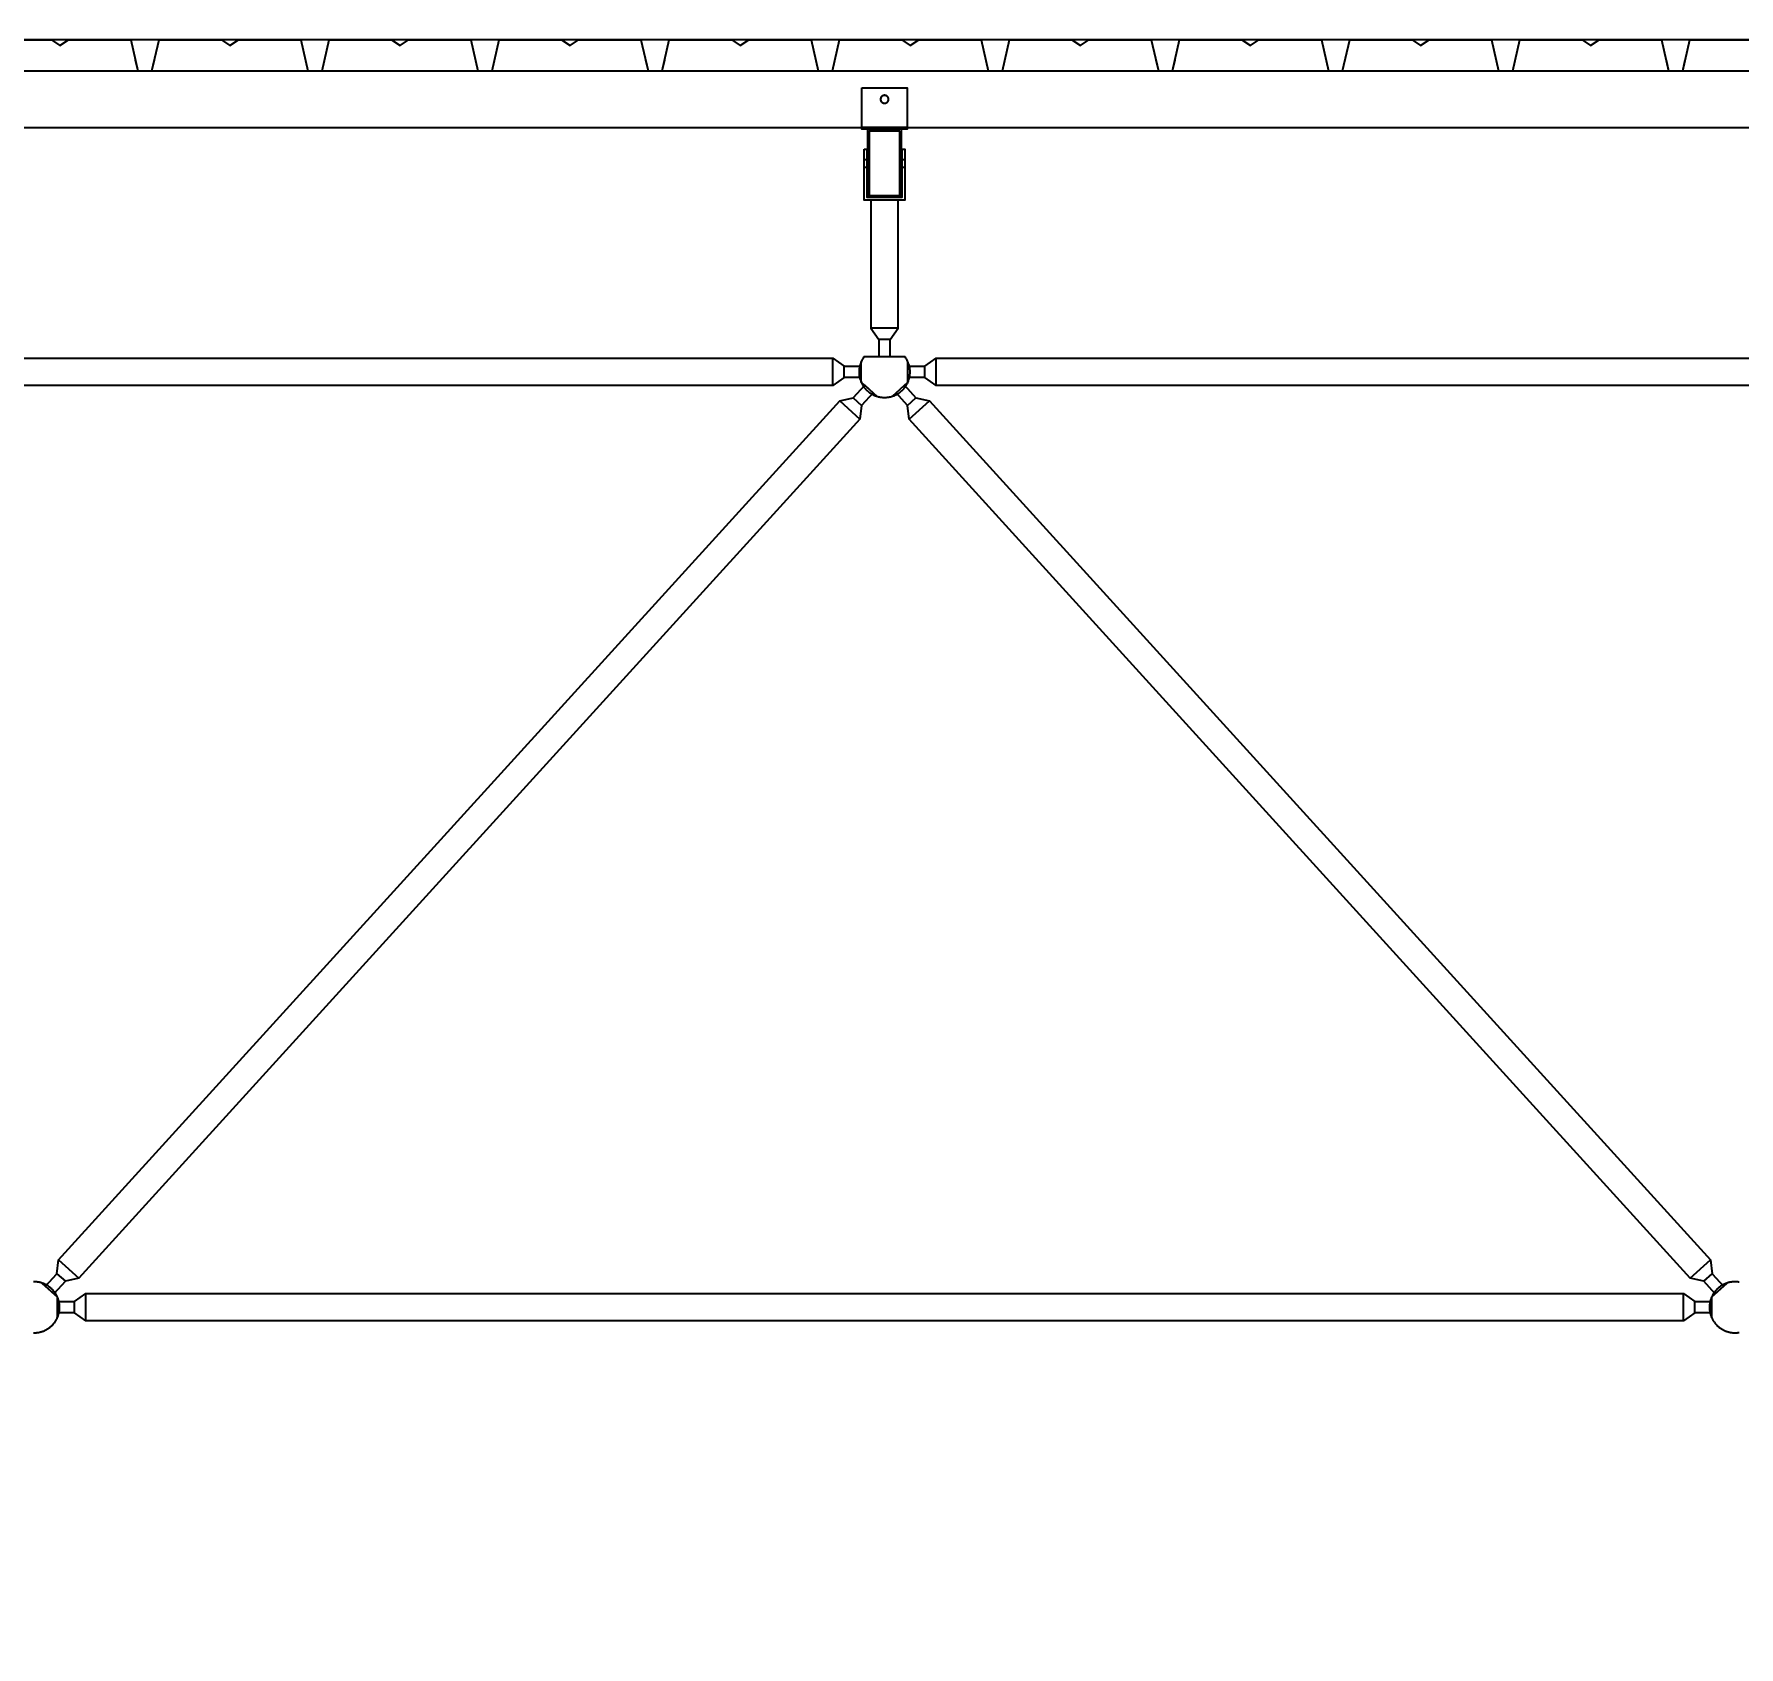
# Model space of a CAD drawing. Header units: centimetres. Extents: x 77182 to 116086, y 20619 to 33555.
# Drawn here: x 97064.7 to 97365.4, y 22503.5 to 22788 of the extents above; entities that cross this region are included whole.
import ezdxf

# ---------------------------------------------------------------- set-up
doc = ezdxf.new("R2010")
doc.units = ezdxf.units.CM
doc.header["$LTSCALE"] = 100
for name, color, linetype in [('A-ANNO-DIMS', 187, 'Continuous'), ('A-ELEV-02', 253, 'Continuous'), ('A-WALL-INSL', 249, 'Continuous'), ('A-WALL-SNWPNL', 200, 'Continuous'), ('S-STEL', 3, 'Continuous')]:
    doc.layers.add(name, color=color, linetype=linetype)
doc.styles.add('Fields_100', font='act_simplex.shx', dxfattribs={"width": 0.8, "height": 20})
doc.dimstyles.new('FIELDS_100', dxfattribs={"dimscale": 0, "dimtxt": 20, "dimasz": 5, "dimexe": 5, "dimexo": 5, "dimgap": 5, "dimtad": 0, "dimdec": 0, "dimzin": 0, "dimdsep": 46, "dimtxsty": 'Fields_100', "dimblk": 'DOT', "dimcen": 0.09, "dimclrt": 50, "dimadec": 0, "dimazin": 0, "dimtfac": 1, "dimtdec": 0, "dimtix": 1, "dimtofl": 0, "dimtmove": 1, "dimatfit": 3, "dimfxl": 5, "dimfxlon": 1, "dimtolj": 1, "dimtzin": 0, "dimarcsym": 0})

# ---------------------------------------------------------------- blocks, each defined once
blk = doc.blocks.new('_Dot')
at = {"color": 0, "linetype": 'ByBlock', "lineweight": -2}
blk.add_line((-0.5, 0), (-1, 0), dxfattribs=at)
at = {"color": 0, "linetype": 'ByBlock', "const_width": 0.5}
blk.add_lwpolyline([(-0.25, 0, 1), (0.25, 0, 1)], format="xyb", close=True, dxfattribs=at)
blk = doc.blocks.new('*D13')
at = {"layer": 'A-ANNO-DIMS', "color": 0, "lineweight": -2, "transparency": 16777216}
for p, q in [((95864.7, 23343.48), (95864.7, 23353.48)), ((97664.7, 23343.48), (97664.7, 23353.48)), ((95869.7, 23348.48), (96733.03, 23348.48)), ((97659.7, 23348.48), (96796.36, 23348.48))]:
    blk.add_line(p, q, dxfattribs=at)
at = {"layer": 'DEFPOINTS', "color": 0, "transparency": 16777216}
for p in [(97664.7, 23348.48), (95864.7, 22503.48), (97664.7, 22503.48)]:
    blk.add_point(p, dxfattribs=at)
at = {"layer": 'A-ANNO-DIMS', "color": 0, "lineweight": -2, "transparency": 16777216, "xscale": 5, "yscale": 5, "zscale": 5, "rotation": 180}
blk.add_blockref('_Dot', (95864.7, 23348.48), dxfattribs=at)
at = {"layer": 'A-ANNO-DIMS', "color": 0, "lineweight": -2, "transparency": 16777216, "xscale": 5, "yscale": 5, "zscale": 5}
blk.add_blockref('_Dot', (97664.7, 23348.48), dxfattribs=at)
at = {"layer": 'A-ANNO-DIMS', "color": 50, "transparency": 16777216, "insert": (96764.7, 23348.48), "char_height": 20, "attachment_point": 5, "style": 'Fields_100'}
blk.add_mtext('\\A1;1800', dxfattribs=at)

msp = doc.modelspace()

# ---------------------------------------------------------------- linework, layer by layer
at = {"layer": 'A-ELEV-02'}
for points in [[(94012.2, 22781.49), (103009.7, 22781.49)], [(94012.2, 22771.49), (103009.7, 22771.49)], [(97218.7, 22771.49), (97210.7, 22771.49)], [(97211.1, 22765.89), (97211.6, 22765.89)], [(97217.8, 22765.89), (97218.3, 22765.89)], [(97211.1, 22764.49), (97211.6, 22764.49)], [(97217.8, 22764.49), (97218.3, 22764.49)], [(97212.28, 22758.69), (97212.28, 22736.09), (97213.7, 22734.09), (97213.7, 22731.09)], [(97215.7, 22731.09), (97215.7, 22734.09), (97217.11, 22736.09), (97217.11, 22758.69)], [(97217.11, 22736.09), (97212.28, 22736.09)], [(97215.7, 22734.09), (97213.7, 22734.09)], [(96918.8, 22729.39), (96921.8, 22729.39), (96923.8, 22730.8), (97205.6, 22730.8), (97207.6, 22729.39), (97210.6, 22729.39)], [(97205.6, 22725.97), (97205.6, 22730.8)], [(97207.6, 22727.39), (97207.6, 22729.39)], [(97211.1, 22731.09), (97211.01, 22730.97), (97210.93, 22730.84), (97210.85, 22730.71), (97210.77, 22730.58), (97210.7, 22730.45), (97210.63, 22730.31), (97210.56, 22730.17), (97210.51, 22730.02), (97210.45, 22729.88), (97210.43, 22729.8), (97210.4, 22729.73), (97210.38, 22729.65), (97210.36, 22729.57), (97210.34, 22729.5), (97210.32, 22729.42), (97210.3, 22729.34), (97210.28, 22729.26), (97210.27, 22729.19), (97210.26, 22729.11), (97210.24, 22729.03), (97210.23, 22728.95), (97210.22, 22728.87), (97210.22, 22728.79), (97210.21, 22728.71), (97210.2, 22728.63), (97210.2, 22728.55), (97210.2, 22728.47), (97210.2, 22728.39), (97210.2, 22728.31), (97210.2, 22728.23), (97210.2, 22728.15), (97210.21, 22728.07), (97210.21, 22727.99), (97210.22, 22727.92), (97210.23, 22727.84), (97210.24, 22727.76), (97210.25, 22727.68), (97210.28, 22727.53), (97210.31, 22727.37), (97210.35, 22727.22), (97210.39, 22727.07), (97210.44, 22726.93), (97210.49, 22726.79), (97210.55, 22726.65), (97210.61, 22726.51), (97210.67, 22726.37), (97210.74, 22726.24), (97210.81, 22726.11), (97210.89, 22725.98), (97210.98, 22725.86), (97211.07, 22725.73), (97211.16, 22725.61), (97211.26, 22725.49), (97211.36, 22725.37), (97211.47, 22725.25), (97211.52, 22725.2), (97211.58, 22725.14), (97211.64, 22725.09), (97211.69, 22725.04), (97211.75, 22724.98), (97211.81, 22724.93), (97211.88, 22724.88), (97211.94, 22724.83), (97212, 22724.78), (97212.07, 22724.74), (97212.13, 22724.69), (97212.2, 22724.65), (97212.26, 22724.6), (97212.33, 22724.56), (97212.4, 22724.52), (97212.47, 22724.48), (97212.54, 22724.44), (97212.61, 22724.4), (97212.68, 22724.36), (97212.75, 22724.33), (97212.82, 22724.3), (97212.9, 22724.26), (97212.97, 22724.23), (97213.04, 22724.2), (97213.12, 22724.17), (97213.19, 22724.15), (97213.27, 22724.12), (97213.34, 22724.1), (97213.49, 22724.05), (97213.64, 22724.01), (97213.79, 22723.98), (97213.95, 22723.95), (97214.1, 22723.93), (97214.25, 22723.91), (97214.4, 22723.9), (97214.55, 22723.89), (97214.7, 22723.89), (97214.85, 22723.89), (97215, 22723.9), (97215.15, 22723.91), (97215.3, 22723.93), (97215.45, 22723.95), (97215.6, 22723.98), (97215.75, 22724.01), (97215.9, 22724.05), (97216.05, 22724.1), (97216.13, 22724.12), (97216.2, 22724.15), (97216.28, 22724.17), (97216.35, 22724.2), (97216.43, 22724.23), (97216.5, 22724.26), (97216.57, 22724.3), (97216.64, 22724.33), (97216.71, 22724.36), (97216.79, 22724.4), (97216.86, 22724.44), (97216.93, 22724.48), (97216.99, 22724.52), (97217.06, 22724.56), (97217.13, 22724.6), (97217.2, 22724.65), (97217.26, 22724.69), (97217.33, 22724.74), (97217.39, 22724.78), (97217.46, 22724.83), (97217.52, 22724.88), (97217.58, 22724.93), (97217.64, 22724.98), (97217.7, 22725.04), (97217.76, 22725.09), (97217.82, 22725.14), (97217.87, 22725.2), (97217.93, 22725.25), (97218.04, 22725.37), (97218.14, 22725.49), (97218.24, 22725.61), (97218.33, 22725.73), (97218.42, 22725.86), (97218.5, 22725.98), (97218.58, 22726.11), (97218.65, 22726.24), (97218.72, 22726.37), (97218.79, 22726.51), (97218.85, 22726.65), (97218.9, 22726.79), (97218.95, 22726.93), (97219, 22727.07), (97219.04, 22727.22), (97219.08, 22727.37), (97219.11, 22727.53), (97219.14, 22727.68), (97219.15, 22727.76), (97219.16, 22727.84), (97219.17, 22727.92), (97219.18, 22727.99), (97219.19, 22728.07), (97219.19, 22728.15), (97219.19, 22728.23), (97219.2, 22728.31), (97219.2, 22728.39), (97219.2, 22728.47), (97219.19, 22728.55), (97219.19, 22728.63), (97219.19, 22728.71), (97219.18, 22728.79), (97219.17, 22728.87), (97219.16, 22728.95), (97219.15, 22729.03), (97219.14, 22729.11), (97219.13, 22729.19), (97219.11, 22729.26), (97219.09, 22729.34), (97219.08, 22729.42), (97219.06, 22729.5), (97219.04, 22729.57), (97219.02, 22729.65), (97218.99, 22729.73), (97218.97, 22729.8), (97218.94, 22729.88), (97218.89, 22730.02), (97218.83, 22730.17), (97218.77, 22730.31), (97218.7, 22730.45), (97218.63, 22730.58), (97218.55, 22730.71), (97218.47, 22730.84), (97218.38, 22730.97), (97218.3, 22731.09)], [(97210.6, 22726.53), (97210.6, 22730.24)], [(97211.1, 22731.09), (97218.3, 22731.09)], [(97218.8, 22729.39), (97221.8, 22729.39), (97223.8, 22730.8), (97505.6, 22730.8), (97507.6, 22729.39), (97510.6, 22729.39)], [(97218.8, 22726.53), (97218.8, 22730.24)], [(97221.8, 22727.39), (97221.8, 22729.39)], [(97223.8, 22725.97), (97223.8, 22730.8)], [(97210.6, 22727.39), (97207.6, 22727.39), (97205.6, 22725.97), (96923.8, 22725.97), (96921.8, 22727.39), (96918.8, 22727.39)], [(97210.57, 22726.6), (97213.31, 22724.11)], [(97216.08, 22724.11), (97218.83, 22726.6)], [(97510.6, 22727.39), (97507.6, 22727.39), (97505.6, 22725.97), (97223.8, 22725.97), (97221.8, 22727.39), (97218.8, 22727.39)], [(97209.18, 22723.81), (97210.66, 22722.46)], [(97218.73, 22722.46), (97220.21, 22723.81)], [(97206.79, 22723.28), (97210.36, 22720.03)], [(97219.03, 22720.03), (97222.61, 22723.28)], [(97069.03, 22571.74), (97072.61, 22568.5)], [(97356.79, 22568.5), (97360.36, 22571.74)], [(97064.6, 22558.89), (97064.7, 22558.89), (97064.8, 22558.89), (97064.9, 22558.89), (97065, 22558.9), (97065.1, 22558.9), (97065.2, 22558.92), (97065.31, 22558.93), (97065.41, 22558.94), (97065.52, 22558.96), (97065.62, 22558.98), (97065.73, 22559.01), (97065.83, 22559.03), (97065.94, 22559.06), (97066.04, 22559.09), (97066.15, 22559.13), (97066.25, 22559.16), (97066.35, 22559.2), (97066.46, 22559.25), (97066.56, 22559.29), (97066.66, 22559.34), (97066.76, 22559.39), (97066.86, 22559.44), (97066.96, 22559.5), (97067.06, 22559.56), (97067.16, 22559.62), (97067.26, 22559.68), (97067.35, 22559.75), (97067.44, 22559.82), (97067.53, 22559.89), (97067.62, 22559.97), (97067.71, 22560.04), (97067.8, 22560.12), (97067.88, 22560.2), (97067.96, 22560.29), (97068.04, 22560.37), (97068.12, 22560.46), (97068.19, 22560.55), (97068.26, 22560.64), (97068.33, 22560.73), (97068.4, 22560.83), (97068.46, 22560.92), (97068.53, 22561.02), (97068.58, 22561.12), (97068.64, 22561.22), (97068.69, 22561.32), (97068.75, 22561.42), (97068.79, 22561.52), (97068.84, 22561.63), (97068.88, 22561.73), (97068.92, 22561.83), (97068.96, 22561.94), (97068.99, 22562.04), (97069.02, 22562.15), (97069.05, 22562.25), (97069.08, 22562.36), (97069.1, 22562.46), (97069.12, 22562.57), (97069.14, 22562.67), (97069.16, 22562.78), (97069.17, 22562.88), (97069.18, 22562.98), (97069.19, 22563.08), (97069.19, 22563.19), (97069.2, 22563.29), (97069.2, 22563.39), (97069.2, 22563.49), (97069.19, 22563.59), (97069.19, 22563.69), (97069.18, 22563.79), (97069.17, 22563.89), (97069.16, 22564), (97069.14, 22564.1), (97069.12, 22564.21), (97069.1, 22564.31), (97069.08, 22564.41), (97069.05, 22564.52), (97069.02, 22564.62), (97068.99, 22564.73), (97068.96, 22564.83), (97068.92, 22564.94), (97068.88, 22565.04), (97068.84, 22565.15), (97068.79, 22565.25), (97068.75, 22565.35), (97068.69, 22565.45), (97068.64, 22565.55), (97068.58, 22565.65), (97068.53, 22565.75), (97068.46, 22565.85), (97068.4, 22565.94), (97068.33, 22566.04), (97068.26, 22566.13), (97068.19, 22566.22), (97068.12, 22566.31), (97068.04, 22566.4), (97067.96, 22566.49), (97067.88, 22566.57), (97067.8, 22566.65), (97067.71, 22566.73), (97067.62, 22566.81), (97067.53, 22566.88), (97067.44, 22566.95), (97067.35, 22567.02), (97067.26, 22567.09), (97067.16, 22567.15), (97067.06, 22567.21), (97066.96, 22567.27), (97066.86, 22567.33), (97066.76, 22567.38), (97066.66, 22567.43), (97066.56, 22567.48), (97066.46, 22567.53), (97066.35, 22567.57), (97066.25, 22567.61), (97066.15, 22567.65), (97066.04, 22567.68), (97065.94, 22567.71), (97065.83, 22567.74), (97065.73, 22567.77), (97065.62, 22567.79), (97065.52, 22567.81), (97065.41, 22567.83), (97065.31, 22567.84), (97065.2, 22567.86), (97065.1, 22567.87), (97065, 22567.88), (97064.9, 22567.88), (97064.8, 22567.89), (97064.7, 22567.89), (97064.6, 22567.89)], [(97066.08, 22567.67), (97068.83, 22565.17)], [(97068.73, 22569.31), (97070.21, 22567.97)], [(97359.18, 22567.97), (97360.66, 22569.31)], [(97365.41, 22567.83), (97365.31, 22567.84), (97365.2, 22567.86), (97365.1, 22567.87), (97365, 22567.88), (97364.9, 22567.88), (97364.8, 22567.89), (97364.7, 22567.89), (97364.6, 22567.89), (97364.5, 22567.88), (97364.4, 22567.88), (97364.29, 22567.87), (97364.19, 22567.86), (97364.09, 22567.84), (97363.98, 22567.83), (97363.88, 22567.81), (97363.77, 22567.79), (97363.67, 22567.77), (97363.56, 22567.74), (97363.46, 22567.71), (97363.35, 22567.68), (97363.25, 22567.65), (97363.15, 22567.61), (97363.04, 22567.57), (97362.94, 22567.53), (97362.83, 22567.48), (97362.73, 22567.43), (97362.63, 22567.38), (97362.53, 22567.33), (97362.43, 22567.27), (97362.33, 22567.21), (97362.24, 22567.15), (97362.14, 22567.09), (97362.04, 22567.02), (97361.95, 22566.95), (97361.86, 22566.88), (97361.77, 22566.81), (97361.68, 22566.73), (97361.6, 22566.65), (97361.52, 22566.57), (97361.43, 22566.49), (97361.36, 22566.4), (97361.28, 22566.31), (97361.2, 22566.22), (97361.13, 22566.13), (97361.06, 22566.04), (97361, 22565.94), (97360.93, 22565.85), (97360.87, 22565.75), (97360.81, 22565.65), (97360.75, 22565.55), (97360.7, 22565.45), (97360.65, 22565.35), (97360.6, 22565.25), (97360.56, 22565.15), (97360.51, 22565.04), (97360.47, 22564.94), (97360.44, 22564.83), (97360.4, 22564.73), (97360.37, 22564.62), (97360.34, 22564.52), (97360.32, 22564.41), (97360.29, 22564.31), (97360.27, 22564.21), (97360.25, 22564.1), (97360.24, 22564), (97360.23, 22563.89), (97360.22, 22563.79), (97360.21, 22563.69), (97360.2, 22563.59), (97360.2, 22563.49), (97360.2, 22563.39), (97360.2, 22563.29), (97360.2, 22563.19), (97360.21, 22563.08), (97360.22, 22562.98), (97360.23, 22562.88), (97360.24, 22562.78), (97360.25, 22562.67), (97360.27, 22562.57), (97360.29, 22562.46), (97360.32, 22562.36), (97360.34, 22562.25), (97360.37, 22562.15), (97360.4, 22562.04), (97360.44, 22561.94), (97360.47, 22561.83), (97360.51, 22561.73), (97360.56, 22561.63), (97360.6, 22561.52), (97360.65, 22561.42), (97360.7, 22561.32), (97360.75, 22561.22), (97360.81, 22561.12), (97360.87, 22561.02), (97360.93, 22560.92), (97361, 22560.83), (97361.06, 22560.73), (97361.13, 22560.64), (97361.2, 22560.55), (97361.28, 22560.46), (97361.36, 22560.37), (97361.43, 22560.29), (97361.52, 22560.2), (97361.6, 22560.12), (97361.68, 22560.04), (97361.77, 22559.97), (97361.86, 22559.89), (97361.95, 22559.82), (97362.04, 22559.75), (97362.14, 22559.68), (97362.24, 22559.62), (97362.33, 22559.56), (97362.43, 22559.5), (97362.53, 22559.44), (97362.63, 22559.39), (97362.73, 22559.34), (97362.83, 22559.29), (97362.94, 22559.25), (97363.04, 22559.2), (97363.15, 22559.16), (97363.25, 22559.13), (97363.35, 22559.09), (97363.46, 22559.06), (97363.56, 22559.03), (97363.67, 22559.01), (97363.77, 22558.98), (97363.88, 22558.96), (97363.98, 22558.94), (97364.09, 22558.93), (97364.19, 22558.92), (97364.29, 22558.9), (97364.4, 22558.9), (97364.5, 22558.89), (97364.6, 22558.89), (97364.7, 22558.89), (97364.8, 22558.89), (97364.9, 22558.89), (97365, 22558.9), (97365.1, 22558.9), (97365.2, 22558.92), (97365.31, 22558.93), (97365.41, 22558.94)], [(97360.57, 22565.17), (97363.31, 22567.67)], [(97068.8, 22564.39), (97071.8, 22564.39), (97073.8, 22565.8), (97355.6, 22565.8), (97357.6, 22564.39), (97360.6, 22564.39)], [(97068.8, 22561.53), (97068.8, 22565.24)], [(97071.8, 22562.39), (97071.8, 22564.39)], [(97073.8, 22560.97), (97073.8, 22565.8)], [(97355.6, 22560.97), (97355.6, 22565.8)], [(97357.6, 22562.39), (97357.6, 22564.39)], [(97360.6, 22561.53), (97360.6, 22565.24)], [(97360.6, 22562.39), (97357.6, 22562.39), (97355.6, 22560.97), (97073.8, 22560.97), (97071.8, 22562.39), (97068.8, 22562.39)]]:
    msp.add_lwpolyline(points, dxfattribs=at)
for points in [[(97210.7, 22778.49), (97218.7, 22778.49), (97218.7, 22771.19), (97210.7, 22771.19)], [(97215.4, 22776.49), (97215.4, 22776.5), (97215.4, 22776.52), (97215.4, 22776.53), (97215.39, 22776.55), (97215.39, 22776.57), (97215.39, 22776.58), (97215.39, 22776.6), (97215.39, 22776.61), (97215.38, 22776.63), (97215.38, 22776.65), (97215.37, 22776.66), (97215.37, 22776.68), (97215.37, 22776.7), (97215.36, 22776.71), (97215.35, 22776.73), (97215.35, 22776.74), (97215.34, 22776.76), (97215.33, 22776.78), (97215.33, 22776.79), (97215.32, 22776.81), (97215.31, 22776.82), (97215.3, 22776.84), (97215.29, 22776.85), (97215.28, 22776.87), (97215.27, 22776.88), (97215.26, 22776.9), (97215.25, 22776.91), (97215.24, 22776.93), (97215.23, 22776.94), (97215.22, 22776.96), (97215.21, 22776.97), (97215.19, 22776.98), (97215.18, 22776.99), (97215.17, 22777.01), (97215.15, 22777.02), (97215.14, 22777.03), (97215.12, 22777.04), (97215.11, 22777.05), (97215.1, 22777.06), (97215.08, 22777.07), (97215.07, 22777.08), (97215.05, 22777.09), (97215.03, 22777.1), (97215.02, 22777.11), (97215, 22777.12), (97214.99, 22777.12), (97214.97, 22777.13), (97214.96, 22777.14), (97214.94, 22777.14), (97214.92, 22777.15), (97214.91, 22777.15), (97214.89, 22777.16), (97214.87, 22777.16), (97214.86, 22777.17), (97214.84, 22777.17), (97214.82, 22777.17), (97214.81, 22777.18), (97214.79, 22777.18), (97214.78, 22777.18), (97214.76, 22777.18), (97214.74, 22777.19), (97214.73, 22777.19), (97214.71, 22777.19), (97214.7, 22777.19), (97214.68, 22777.19), (97214.67, 22777.19), (97214.65, 22777.19), (97214.63, 22777.18), (97214.62, 22777.18), (97214.6, 22777.18), (97214.59, 22777.18), (97214.57, 22777.17), (97214.55, 22777.17), (97214.54, 22777.17), (97214.52, 22777.16), (97214.5, 22777.16), (97214.49, 22777.15), (97214.47, 22777.15), (97214.46, 22777.14), (97214.44, 22777.14), (97214.42, 22777.13), (97214.41, 22777.12), (97214.39, 22777.12), (97214.38, 22777.11), (97214.36, 22777.1), (97214.34, 22777.09), (97214.33, 22777.08), (97214.31, 22777.07), (97214.3, 22777.06), (97214.28, 22777.05), (97214.27, 22777.04), (97214.26, 22777.03), (97214.24, 22777.02), (97214.23, 22777.01), (97214.22, 22776.99), (97214.2, 22776.98), (97214.19, 22776.97), (97214.18, 22776.96), (97214.17, 22776.94), (97214.15, 22776.93), (97214.14, 22776.91), (97214.13, 22776.9), (97214.12, 22776.88), (97214.11, 22776.87), (97214.1, 22776.85), (97214.09, 22776.84), (97214.08, 22776.82), (97214.08, 22776.81), (97214.07, 22776.79), (97214.06, 22776.78), (97214.05, 22776.76), (97214.05, 22776.74), (97214.04, 22776.73), (97214.03, 22776.71), (97214.03, 22776.7), (97214.02, 22776.68), (97214.02, 22776.66), (97214.02, 22776.65), (97214.01, 22776.63), (97214.01, 22776.61), (97214.01, 22776.6), (97214, 22776.58), (97214, 22776.57), (97214, 22776.55), (97214, 22776.53), (97214, 22776.52), (97214, 22776.5), (97214, 22776.49), (97214, 22776.47), (97214, 22776.46), (97214, 22776.44), (97214, 22776.42), (97214, 22776.41), (97214, 22776.39), (97214.01, 22776.38), (97214.01, 22776.36), (97214.01, 22776.34), (97214.02, 22776.33), (97214.02, 22776.31), (97214.02, 22776.29), (97214.03, 22776.28), (97214.03, 22776.26), (97214.04, 22776.25), (97214.05, 22776.23), (97214.05, 22776.21), (97214.06, 22776.2), (97214.07, 22776.18), (97214.08, 22776.17), (97214.08, 22776.15), (97214.09, 22776.13), (97214.1, 22776.12), (97214.11, 22776.1), (97214.12, 22776.09), (97214.13, 22776.07), (97214.14, 22776.06), (97214.15, 22776.05), (97214.17, 22776.03), (97214.18, 22776.02), (97214.19, 22776), (97214.2, 22775.99), (97214.22, 22775.98), (97214.23, 22775.97), (97214.24, 22775.95), (97214.26, 22775.94), (97214.27, 22775.93), (97214.28, 22775.92), (97214.3, 22775.91), (97214.31, 22775.9), (97214.33, 22775.89), (97214.34, 22775.88), (97214.36, 22775.87), (97214.38, 22775.86), (97214.39, 22775.86), (97214.41, 22775.85), (97214.42, 22775.84), (97214.44, 22775.84), (97214.46, 22775.83), (97214.47, 22775.82), (97214.49, 22775.82), (97214.5, 22775.81), (97214.52, 22775.81), (97214.54, 22775.81), (97214.55, 22775.8), (97214.57, 22775.8), (97214.59, 22775.8), (97214.6, 22775.79), (97214.62, 22775.79), (97214.63, 22775.79), (97214.65, 22775.79), (97214.67, 22775.79), (97214.68, 22775.79), (97214.7, 22775.79), (97214.71, 22775.79), (97214.73, 22775.79), (97214.74, 22775.79), (97214.76, 22775.79), (97214.78, 22775.79), (97214.79, 22775.79), (97214.81, 22775.8), (97214.82, 22775.8), (97214.84, 22775.8), (97214.86, 22775.81), (97214.87, 22775.81), (97214.89, 22775.81), (97214.91, 22775.82), (97214.92, 22775.82), (97214.94, 22775.83), (97214.96, 22775.84), (97214.97, 22775.84), (97214.99, 22775.85), (97215, 22775.86), (97215.02, 22775.86), (97215.03, 22775.87), (97215.05, 22775.88), (97215.07, 22775.89), (97215.08, 22775.9), (97215.1, 22775.91), (97215.11, 22775.92), (97215.12, 22775.93), (97215.14, 22775.94), (97215.15, 22775.95), (97215.17, 22775.97), (97215.18, 22775.98), (97215.19, 22775.99), (97215.21, 22776), (97215.22, 22776.02), (97215.23, 22776.03), (97215.24, 22776.05), (97215.25, 22776.06), (97215.26, 22776.07), (97215.27, 22776.09), (97215.28, 22776.1), (97215.29, 22776.12), (97215.3, 22776.13), (97215.31, 22776.15), (97215.32, 22776.17), (97215.33, 22776.18), (97215.33, 22776.2), (97215.34, 22776.21), (97215.35, 22776.23), (97215.35, 22776.25), (97215.36, 22776.26), (97215.37, 22776.28), (97215.37, 22776.29), (97215.37, 22776.31), (97215.38, 22776.33), (97215.38, 22776.34), (97215.39, 22776.36), (97215.39, 22776.38), (97215.39, 22776.39), (97215.39, 22776.41), (97215.39, 22776.42), (97215.4, 22776.44), (97215.4, 22776.46), (97215.4, 22776.47)], [(97211.1, 22767.69), (97211.6, 22767.69), (97211.6, 22759.19), (97217.8, 22759.19), (97217.8, 22767.69), (97218.3, 22767.69), (97218.3, 22758.69), (97211.1, 22758.69)], [(97066.72, 22567.09), (97068.73, 22569.31), (97069.03, 22571.74), (97206.79, 22723.28), (97209.18, 22723.81), (97211.2, 22726.03), (97212.68, 22724.68), (97210.66, 22722.46), (97210.36, 22720.03), (97072.61, 22568.5), (97070.21, 22567.97), (97068.2, 22565.75)], [(97361.2, 22565.75), (97359.18, 22567.97), (97356.79, 22568.5), (97219.03, 22720.03), (97218.73, 22722.46), (97216.72, 22724.68), (97218.2, 22726.03), (97220.21, 22723.81), (97222.61, 22723.28), (97360.36, 22571.74), (97360.66, 22569.31), (97362.68, 22567.09)]]:
    msp.add_lwpolyline(points, close=True, dxfattribs=at)
at = {"layer": 'A-WALL-INSL', "ltscale": 0.002}
msp.add_lwpolyline([(112094.7, 22786.99), (94022.2, 22786.99)], dxfattribs=at)
at = {"layer": 'A-WALL-SNWPNL', "ltscale": 100}
for points in [[(97056.74, 22786.99), (97067.74, 22786.99), (97069.24, 22785.99), (97070.74, 22786.99), (97081.74, 22786.99), (97082.99, 22781.49), (97085.49, 22781.49), (97085.93, 22783.44)], [(97082.54, 22783.44), (97082.99, 22781.49), (97085.49, 22781.49), (97086.74, 22786.99), (97097.74, 22786.99), (97099.24, 22785.99), (97100.74, 22786.99), (97111.74, 22786.99), (97112.99, 22781.49), (97115.49, 22781.49), (97116.74, 22786.99), (97127.74, 22786.99), (97129.24, 22785.99), (97130.74, 22786.99), (97141.74, 22786.99), (97142.99, 22781.49), (97145.49, 22781.49), (97146.74, 22786.99), (97157.74, 22786.99), (97159.24, 22785.99), (97160.74, 22786.99), (97171.74, 22786.99), (97172.99, 22781.49), (97175.49, 22781.49), (97175.93, 22783.44)], [(97172.54, 22783.44), (97172.99, 22781.49), (97175.49, 22781.49), (97176.74, 22786.99), (97187.74, 22786.99), (97189.24, 22785.99), (97190.74, 22786.99), (97201.74, 22786.99), (97202.99, 22781.49), (97205.49, 22781.49), (97206.74, 22786.99), (97217.74, 22786.99), (97219.24, 22785.99), (97220.74, 22786.99), (97231.74, 22786.99), (97232.99, 22781.49), (97235.49, 22781.49), (97236.74, 22786.99), (97247.74, 22786.99), (97249.24, 22785.99), (97250.74, 22786.99), (97261.74, 22786.99), (97262.99, 22781.49), (97265.49, 22781.49), (97265.93, 22783.44)], [(97262.54, 22783.44), (97262.99, 22781.49), (97265.49, 22781.49), (97266.74, 22786.99), (97277.74, 22786.99), (97279.24, 22785.99), (97280.74, 22786.99), (97291.74, 22786.99), (97292.99, 22781.49), (97295.49, 22781.49), (97296.74, 22786.99), (97307.74, 22786.99), (97309.24, 22785.99), (97310.74, 22786.99), (97321.74, 22786.99), (97322.99, 22781.49), (97325.49, 22781.49), (97326.74, 22786.99), (97337.74, 22786.99), (97339.24, 22785.99), (97340.74, 22786.99), (97351.74, 22786.99), (97352.99, 22781.49), (97355.49, 22781.49), (97355.93, 22783.44)], [(97352.54, 22783.44), (97352.99, 22781.49), (97355.49, 22781.49), (97356.74, 22786.99), (97367.74, 22786.99)]]:
    msp.add_lwpolyline(points, dxfattribs=at)
at = {"layer": 'S-STEL'}
msp.add_lwpolyline([(97217.7, 22759.19), (97217.7, 22771.19), (97211.7, 22771.19), (97211.7, 22759.19)], dxfattribs=at)
msp.add_lwpolyline([(97217.4, 22770.89), (97212, 22770.89), (97212, 22759.49), (97217.4, 22759.49)], close=True, dxfattribs=at)

# ---------------------------------------------------------------- dimensions: what is measured, and where the dimension line sits
at = {"layer": 'A-ANNO-DIMS'}
dim = msp.add_linear_dim(base=(97664.7, 23348.48), p1=(95864.7, 22503.48), p2=(97664.7, 22503.48), dimstyle='FIELDS_100', override={"dimscale": 1}, dxfattribs=at)
dim.commit()
dim.dimension.update_dxf_attribs({"geometry": '*D13', "text_midpoint": (96764.7, 23348.48)})

doc.saveas('drawing.dxf')
